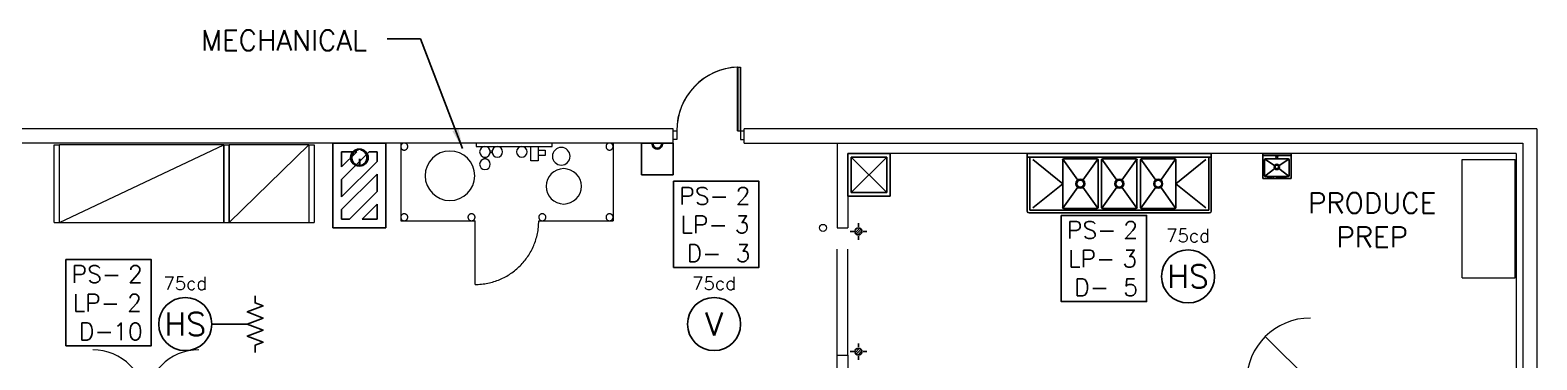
# Model space of a CAD drawing. Header units: inches. Extents: x 0 to 5040, y 0 to 3600.
# Drawn here: x 3717 to 4569, y 2233 to 2420 of the extents above; entities that cross this region are included whole.
import ezdxf
from ezdxf.enums import TextEntityAlignment as Align

# ---------------------------------------------------------------- set-up
doc = ezdxf.new("R2010")
doc.units = ezdxf.units.IN
doc.header["$LTSCALE"] = 240
doc.header["$MEASUREMENT"] = 0
for name, pattern in [('HIDDEN2', [0.1875, 0.125, -0.0625]), ('XFLOOR$0$base-fp$0$DASHDOT', [1, 0.5, -0.25, 0, -0.25]), ('XFLOOR$0$base-fp$0$HIDDEN', [0.375, 0.25, -0.125])]:
    doc.linetypes.add(name, pattern=pattern)
doc.layers.get('0').update_dxf_attribs({"linetype": 'CONTINUOUS'})
for name, color, linetype in [('A010-001$0$G-ANNO-SYMB', 3, 'CONTINUOUS'), ('LEADER', 4, 'CONTINUOUS'), ('NOTIFICATION', 6, 'CONTINUOUS')]:
    doc.layers.add(name, color=color, linetype=linetype)
for name, color, linetype, lineweight in [('XFLOOR$0$base-fp$0$A-CURB-INTR', 8, 'CONTINUOUS', 25), ('XFLOOR$0$base-fp$0$A-CURB-INTR_EXST', 8, 'CONTINUOUS', 18), ('XFLOOR$0$base-fp$0$A-DOOR-EXTR_EXST', 8, 'CONTINUOUS', 18), ('XFLOOR$0$base-fp$0$A-DOOR-INTR_EXST', 8, 'CONTINUOUS', 18), ('XFLOOR$0$base-fp$0$A-EQPM-INTR_EXST', 8, 'CONTINUOUS', 18), ('XFLOOR$0$base-fp$0$A-EQPM-INTR_TACTILE', 8, 'CONTINUOUS', 25), ('XFLOOR$0$base-fp$0$A-EQPM-RACK_EXST', 8, 'CONTINUOUS', 18), ('XFLOOR$0$base-fp$0$A-FLOR-PATT', 8, 'CONTINUOUS', 25), ('XFLOOR$0$base-fp$0$A-FLOR-PFIX', 8, 'CONTINUOUS', 25), ('XFLOOR$0$base-fp$0$A-FLOR-PFIX_EXST', 8, 'CONTINUOUS', 18), ('XFLOOR$0$base-fp$0$A-FNCE-INTR_EXST', 8, 'XFLOOR$0$base-fp$0$DASHDOT', 18), ('XFLOOR$0$base-fp$0$A-SOFF-INTR_EXST', 8, 'XFLOOR$0$base-fp$0$HIDDEN', 18), ('XFLOOR$0$base-fp$0$A-WALL-EXTR_EXST', 8, 'CONTINUOUS', 18), ('XFLOOR$0$base-fp$0$A-WALL-INTR_EXST', 8, 'CONTINUOUS', 18)]:
    doc.layers.add(name, color=color, linetype=linetype, lineweight=lineweight)
doc.styles.add('A010-001$0$SIMPLEX', font='simplex.shx')
doc.styles.add('NORMAL', font='romans.shx')
doc.styles.add('ROMANS', font='romans.shx', dxfattribs={"width": 0.9})
doc.styles.add('XFLOOR$0$base-fp$0$SIMPLEX', font='simplex.shx')
doc.dimstyles.new('A010-001$0$WDS-DIMSTYLE$7', dxfattribs={"dimscale": 120, "dimtxt": 0.09375, "dimasz": 0.09375, "dimexe": 0.09375, "dimexo": 0.0625, "dimgap": 0.09375, "dimtad": 1, "dimzin": 11, "dimdsep": 46, "dimtxsty": 'A010-001$0$SIMPLEX', "dimcen": 0, "dimdle": 0.09375, "dimclrd": 1, "dimclre": 1, "dimclrt": 256, "dimadec": 0, "dimazin": 0, "dimtfac": 1, "dimtmove": 0, "dimatfit": 3, "dimfxl": 1, "dimtolj": 1, "dimtzin": 2, "dimarcsym": 0})

# ---------------------------------------------------------------- blocks, each defined once
blk = doc.blocks.new('*U122')
for p, q in [((-3, 0), (-3, 44)), ((-3, 44), (0, 44)), ((0, 0), (0, 44)), ((93, 44), (0, 44)), ((0, 0), (93, 44)), ((93, 44), (93, 0)), ((93, 44), (96, 44)), ((96, 44), (96, 0)), ((-3, 0), (0, 0)), ((0, 0), (93, 0)), ((93, 0), (96, 0))]:
    blk.add_line(p, q)
blk = doc.blocks.new('XFLOOR$0$base-fp$0$30x48 Striping')
for p, q in [((0, 15), (48, 15)), ((0, -15), (0, 15)), ((5, 10), (10.46, 10)), ((5, 5.56), (5, 10)), ((30.46, -10), (10.46, 10)), ((17.54, 10), (27.44, 10)), ((37.54, -10), (17.54, 10)), ((43, -5.56), (27.44, 10)), ((34.51, 10), (43, 10)), ((43, 1.51), (34.51, 10)), ((43, 1.51), (43, 10)), ((48, -15), (48, 15)), ((0, 4.36), (0, 4.36)), ((20.56, -10), (5, 5.56)), ((5, -10), (5, -1.51)), ((13.49, -10), (5, -1.51)), ((43, -10), (43, -5.56)), ((0, -15), (48, -15)), ((5, -10), (13.49, -10)), ((20.56, -10), (30.46, -10)), ((37.54, -10), (43, -10))]:
    blk.add_line(p, q)
blk = doc.blocks.new('*U127')
for p, q in [((-3, 0), (-3, 44)), ((-3, 44), (0, 44)), ((0, 0), (0, 44)), ((45, 44), (0, 44)), ((0, 0), (45, 44)), ((45, 44), (45, 0)), ((45, 44), (48, 44)), ((48, 44), (48, 0)), ((-3, 0), (0, 0)), ((0, 0), (45, 0)), ((45, 0), (48, 0))]:
    blk.add_line(p, q)
blk = doc.blocks.new('XFLOOR$0$base-fp$0$TACTILE_SIGN')
at = {"layer": 'XFLOOR$0$base-fp$0$A-EQPM-INTR_TACTILE'}
h = blk.add_hatch(color=256, dxfattribs=at)
h.dxf.hatch_style = 1
edge = h.paths.add_edge_path()
edge.add_line((-5902.02, 3128.12), (-5896.02, 3128.12))
edge.add_arc((-5899.02, 3128.48), 3.02, 353.07224, 546.92776)
edge = h.paths.add_edge_path(flags=16)
edge.add_arc((-5899.02, 3128.6), 2.4, -0.07358, 180.07358, ccw=False)
edge.add_line((-5896.62, 3128.6), (-5901.43, 3128.6))
at = {"layer": 'XFLOOR$0$base-fp$0$A-EQPM-INTR_TACTILE', "color": 8, "linetype": 'XFLOOR$0$base-fp$0$HIDDEN'}
for p, q in [((-5908.02, 3128.12), (-5908.02, 3146.12)), ((-5908.02, 3146.12), (-5890.02, 3146.12)), ((-5890.02, 3146.12), (-5890.02, 3128.12)), ((-5908.02, 3128.12), (-5890.02, 3128.12))]:
    blk.add_line(p, q, dxfattribs=at)
at = {"layer": 'XFLOOR$0$base-fp$0$A-EQPM-INTR_TACTILE'}
for centre, radius, start, end in [((-5899.02, 3128.48), 3.02, 353.07224, 186.92776), ((-5899.02, 3128.6), 2.41, 356.46229, 183.53771)]:
    blk.add_arc(centre, radius, start, end, dxfattribs=at)
blk = doc.blocks.new('XFLOOR$0$base-fp$0$A-SS023_SS-3COMP-(3-N-2028-2D-20)-P')
for p, q in [((0, 0), (104, 0)), ((0, -32.5), (0, 0)), ((104, 0), (104, -32.5)), ((0, -2), (104, -2)), ((1.5, -32), (1.5, -2)), ((3.05, -3.26), (20, -17)), ((20, -30.38), (20, -3.62)), ((20.18, -3.18), (28.55, -14.96)), ((39.38, -3), (20.62, -3)), ((39.82, -3.18), (31.45, -14.96)), ((40, -30.38), (40, -3.62)), ((42, -30.38), (42, -3.62)), ((42.18, -3.18), (50.55, -14.96)), ((61.38, -3), (42.62, -3)), ((61.82, -3.18), (53.45, -14.96)), ((62, -30.38), (62, -3.62)), ((64, -30.38), (64, -3.62)), ((64.18, -3.18), (72.55, -14.96)), ((83.38, -3), (64.62, -3)), ((83.82, -3.18), (75.45, -14.96)), ((100.95, -3.26), (84, -17)), ((84, -30.38), (84, -3.62)), ((102.5, -2), (102.5, -32)), ((20, -17), (3.05, -30.74)), ((84, -17), (100.95, -30.74)), ((28.55, -19.04), (20.18, -30.82)), ((31.45, -19.04), (39.82, -30.82)), ((50.55, -19.04), (42.18, -30.82)), ((53.45, -19.04), (61.82, -30.82)), ((72.55, -19.04), (64.18, -30.82)), ((75.45, -19.04), (83.82, -30.82)), ((103, -33.5), (1, -33.5)), ((102.5, -32), (1.5, -32)), ((39.38, -31), (20.62, -31)), ((61.38, -31), (42.62, -31)), ((83.38, -31), (64.62, -31))]:
    blk.add_line(p, q)
for centre, radius in [((30, -17), 2.5), ((30, -17), 2), ((52, -17), 2.5), ((52, -17), 2), ((74, -17), 2.5), ((74, -17), 2)]:
    blk.add_circle(centre, radius)
for centre, radius, start, end in [((20.62, -3.62), 0.625, 90, 180), ((39.38, -3.62), 0.625, 0, 90), ((42.62, -3.62), 0.625, 90, 180), ((61.38, -3.62), 0.625, 0, 90), ((64.62, -3.62), 0.625, 90, 180), ((83.38, -3.62), 0.625, 0, 90), ((1, -32.5), 1, 180, 270), ((20.62, -30.38), 0.625, 180, 270), ((39.38, -30.38), 0.625, 270, 0), ((42.62, -30.38), 0.625, 180, 270), ((61.38, -30.38), 0.625, 270, 0), ((64.62, -30.38), 0.625, 180, 270), ((83.38, -30.38), 0.625, 270, 0), ((103, -32.5), 1, 270, 0)]:
    blk.add_arc(centre, radius, start, end)
blk = doc.blocks.new('XFLOOR$0$base-fp$0$A-SS004_SS-HS-(100519903)-P')
for p, q in [((0, 0), (16, 0)), ((0, -1), (16, -1)), ((1, -12.38), (1, -3.62)), ((1.18, -3.18), (6.73, -6.7)), ((6.82, -8.42), (1.18, -12.82)), ((1.62, -3), (14.38, -3)), ((9.18, -8.42), (14.82, -12.82)), ((14.82, -3.18), (9.27, -6.7)), ((15, -3.62), (15, -12.38)), ((16, -14), (0, -14)), ((1.62, -13), (14.38, -13))]:
    blk.add_line(p, q)
for points in [[(0, -14), (0, 0)], [(16, -14), (16, 0)]]:
    blk.add_lwpolyline(points)
for centre, radius in [((8, -7.5), 1.5), ((8, -7.5), 1), ((8, -2), 0.562)]:
    blk.add_circle(centre, radius)
for centre, start, end in [((1.62, -3.62), 90, 180), ((14.38, -3.62), 0, 90), ((1.62, -12.38), 180, 270), ((14.38, -12.38), 270, 0)]:
    blk.add_arc(centre, 0.625, start, end)
at = {"style": 'XFLOOR$0$base-fp$0$SIMPLEX', "width": 1.5, "flags": 8}
blk.add_attdef('SINKSTYLE', text='', height=0.875, dxfattribs=at).set_placement((8, -13.5), align=Align.MIDDLE_CENTER)
blk = doc.blocks.new('XFLOOR$0$base-fp$0$Interior bollard')
at = {"linetype": 'ByBlock'}
h = blk.add_hatch(dxfattribs=at)
h.set_pattern_fill('ANSI31', color=256, scale=8, style=0)
h.set_pattern_definition([(45, (4286.6596, -1979.3509), (-0.70710678, 0.70710678), [])])
edge = h.paths.add_edge_path()
edge.add_arc((0, 0), 2, 0, 360)
for p, q in [((-2.67, 0), (-4.67, 0)), ((0, 2.67), (0, 4.67)), ((2.67, 0), (4.67, 0)), ((0, -2.67), (0, -4.67))]:
    blk.add_line(p, q, dxfattribs=at)
blk.add_circle((0, 0), 2, dxfattribs=at)
blk = doc.blocks.new('XFLOOR')
at = {"layer": 'XFLOOR$0$base-fp$0$A-CURB-INTR_EXST', "color": 8}
blk.add_circle((2501.65, 2246.21), 2, dxfattribs=at)
at = {"layer": 'XFLOOR$0$base-fp$0$A-DOOR-EXTR_EXST', "color": 8}
for p, q in [((2453.52, 2337.21), (2453.52, 2301.21)), ((2453.52, 2337.21), (2455.02, 2337.21)), ((2455.02, 2301.21), (2455.02, 2337.21)), ((2453.52, 2301.21), (2455.02, 2301.21))]:
    blk.add_line(p, q, dxfattribs=at)
blk.add_arc((2455.08, 2301.19), 36.06, 92.47984, 179.95791, dxfattribs=at)
at = {"layer": 'XFLOOR$0$base-fp$0$A-DOOR-INTR_EXST', "color": 8}
for p, q in [((2453.27, 2337.21), (2455.02, 2337.21)), ((2453.27, 2301.21), (2453.27, 2337.21)), ((2455.02, 2337.21), (2455.02, 2301.21)), ((2417.02, 2301.21), (2419.02, 2301.21)), ((2419.02, 2301.21), (2419.02, 2296.21)), ((2453.27, 2301.21), (2455.02, 2301.21)), ((2455.02, 2301.21), (2455.02, 2296.21)), ((2455.02, 2301.21), (2457.02, 2301.21)), ((2419.02, 2296.21), (2417.02, 2296.21)), ((2455.02, 2296.21), (2457.02, 2296.21)), ((2777.02, 2159.21), (2751.57, 2184.67))]:
    blk.add_line(p, q, dxfattribs=at)
for centre, radius, start, end in [((2455.02, 2301.25), 36, 92.78627, 180.06773), ((2777.02, 2159.21), 36, 90.00416, 179.99584), ((2089.03, 2147.22), 29.99, 359.9893, 90.0107), ((2149.02, 2147.21), 30, 90.00204, 179.99796)]:
    blk.add_arc(centre, radius, start, end, dxfattribs=at)
at = {"layer": 'XFLOOR$0$base-fp$0$A-EQPM-INTR_EXST', "color": 8}
for p, q in [((2348.62, 2294.21), (2305.62, 2294.21)), ((2305.62, 2294.21), (2305.62, 2292.21)), ((2305.62, 2292.21), (2348.62, 2292.21)), ((2336.62, 2284.21), (2336.62, 2292.21)), ((2340.62, 2292.21), (2340.62, 2284.21)), ((2348.62, 2292.21), (2348.62, 2294.21)), ((2310.12, 2286.21), (2311.12, 2286.21)), ((2310.12, 2285.21), (2310.12, 2286.21)), ((2311.12, 2285.21), (2310.12, 2285.21)), ((2311.12, 2286.21), (2311.12, 2285.21)), ((2313.62, 2289.71), (2314.62, 2289.71)), ((2313.62, 2288.71), (2313.62, 2289.71)), ((2314.62, 2288.71), (2313.62, 2288.71)), ((2314.62, 2289.71), (2314.62, 2288.71)), ((2340.62, 2284.21), (2336.62, 2284.21)), ((2340.62, 2290.21), (2344.62, 2290.21)), ((2344.62, 2287.21), (2340.62, 2287.21)), ((2344.62, 2290.21), (2344.62, 2287.21)), ((2892.4, 2288.21), (2796.4, 2288.21)), ((2862.8, 2217.88), (2862.8, 2284.88)), ((2862.8, 2284.88), (2892.8, 2284.88)), ((2892.8, 2217.88), (2892.8, 2284.88)), ((2862.8, 2217.88), (2892.8, 2217.88))]:
    blk.add_line(p, q, dxfattribs=at)
at = {"layer": 'XFLOOR$0$base-fp$0$A-EQPM-INTR_EXST', "color": 8, "extrusion": (0, 0, -1)}
for centre, radius in [((-2310.62, 2289.21), 3), ((-2317.62, 2289.21), 3), ((-2331.49, 2289.21), 3), ((-2353.77, 2286.71), 5), ((-2290.82, 2275.69), 14), ((-2310.62, 2282.21), 3), ((-2355.14, 2269.72), 10)]:
    blk.add_circle(centre, radius, dxfattribs=at)
at = {"layer": 'XFLOOR$0$base-fp$0$A-FLOR-PFIX', "color": 8}
for p, q in [((2539.65, 2288.21), (2515.65, 2288.21)), ((2515.65, 2264.21), (2515.65, 2288.21)), ((2517.65, 2266.21), (2537.65, 2286.21)), ((2537.65, 2266.21), (2517.65, 2286.21)), ((2517.65, 2286.21), (2517.65, 2266.21)), ((2537.65, 2286.21), (2517.65, 2286.21)), ((2537.65, 2266.21), (2537.65, 2286.21)), ((2539.65, 2264.21), (2539.65, 2288.21)), ((2517.65, 2266.21), (2537.65, 2266.21)), ((2515.65, 2264.21), (2539.65, 2264.21))]:
    blk.add_line(p, q, dxfattribs=at)
at = {"layer": 'XFLOOR$0$base-fp$0$A-FLOR-PFIX_EXST', "color": 8}
blk.add_line((2617.07, 2288.21), (2721.07, 2288.21), dxfattribs=at)
for points in [[(2238.9, 2281.78, 0), (2238.9, 2281.28, 0)], [(2238.9, 2281.78, 0), (2239.37, 2281.78, 0)], [(2239.4, 2282.28, 0), (2239.4, 2281.81, 0)], [(2239.4, 2282.28, 0), (2239.9, 2282.28, 0)], [(2239.46, 2285.37, 0), (2239.46, 2282.28, 0)], [(2239.84, 2285.37, 0), (2239.84, 2282.28, 0)], [(2239.9, 2282.28, 0), (2239.9, 2281.81, 0)], [(2239.93, 2281.78, 0), (2240.4, 2281.78, 0)], [(2240.4, 2281.78, 0), (2240.4, 2281.28, 0)], [(2238.9, 2281.28, 0), (2240.4, 2281.28, 0)]]:
    blk.add_polyline3d(points, dxfattribs=at)
for centre, radius in [((2239.65, 2285.96), 5), ((2239.65, 2285.96), 4.84), ((2235.8, 2283.74), 0.023), ((2236.51, 2282.82), 0.023), ((2237.43, 2282.12), 0.023), ((2241.87, 2282.12), 0.023), ((2242.79, 2282.82), 0.023), ((2243.49, 2283.74), 0.023), ((2238.5, 2281.67), 0.023), ((2240.8, 2281.67), 0.023)]:
    blk.add_circle(centre, radius, dxfattribs=at)
for centre, radius, start, end in [((2239.65, 2285.96), 4.69, 100.18481, 259.81519), ((2239.65, 2285.96), 4.69, 280.18481, 79.81519), ((2239.65, 2285.96), 4.31, 100.18481, 259.81519), ((2239.37, 2281.81), 0.03, 269.99996, 0.00004), ((2239.93, 2281.81), 0.03, 179.99996, 270.00004), ((2239.65, 2285.96), 4.31, 280.18481, 79.81519), ((2238.92, 2281.9), 0.562, 259.81705, 270.00189), ((2238.92, 2281.9), 0.187, 259.82226, 270.00709), ((2240.38, 2281.9), 0.187, 269.99291, 280.17774), ((2240.38, 2281.9), 0.562, 269.99811, 280.18295)]:
    blk.add_arc(centre, radius, start, end, dxfattribs=at)
at = {"layer": 'XFLOOR$0$base-fp$0$A-FNCE-INTR_EXST', "color": 8}
for p, q in [((2263.03, 2294.21), (2263.03, 2250.21)), ((2383.03, 2294.21), (2383.03, 2250.21)), ((2263.03, 2250.21), (2305.03, 2250.21)), ((2305.03, 2214.21), (2305.03, 2250.21)), ((2341.03, 2250.21), (2383.03, 2250.21))]:
    blk.add_line(p, q, dxfattribs=at)
at = {"layer": 'XFLOOR$0$base-fp$0$A-FNCE-INTR_EXST', "color": 8, "extrusion": (0, 0, -1)}
for centre in [(-2265.03, 2292.21), (-2381.03, 2292.21), (-2265.03, 2252.21), (-2303.03, 2252.21), (-2343.03, 2252.21), (-2381.03, 2252.21)]:
    blk.add_circle(centre, 2, dxfattribs=at)
at = {"layer": 'XFLOOR$0$base-fp$0$A-FNCE-INTR_EXST', "color": 8}
blk.add_arc((2305.02, 2250.21), 36, 270.00416, 359.99584, dxfattribs=at)
at = {"layer": 'XFLOOR$0$base-fp$0$A-SOFF-INTR_EXST', "color": 8}
for p, q in [((2509.65, 2174.21), (2509.65, 2246.21)), ((2515.65, 2174.21), (2515.65, 2246.21))]:
    blk.add_line(p, q, dxfattribs=at)
at = {"layer": 'XFLOOR$0$base-fp$0$A-WALL-EXTR_EXST', "color": 8}
for p, q in [((2417.02, 2302.21), (1769.02, 2302.21)), ((2417.02, 2294.21), (2417.02, 2302.21)), ((2457.02, 2294.21), (2457.02, 2302.21)), ((2905.02, 2302.21), (2457.02, 2302.21)), ((2904.97, 2302.21), (2904.97, 374.21)), ((2417.02, 2294.21), (1769.02, 2294.21)), ((2457.02, 2294.21), (2897.02, 2294.21)), ((2897.02, 2294.21), (2897.02, 382.21))]:
    blk.add_line(p, q, dxfattribs=at)
at = {"layer": 'XFLOOR$0$base-fp$0$A-WALL-INTR_EXST', "color": 8}
for p, q in [((2509.65, 2294.21), (2509.65, 2246.21)), ((2515.65, 2288.21), (2515.65, 2246.21)), ((2893.4, 2288.21), (2515.65, 2288.21)), ((2893.4, 2288.21), (2893.4, 2162.21)), ((2509.65, 2246.21), (2515.65, 2246.21)), ((2509.65, 2174.21), (2515.65, 2174.21)), ((2509.65, 2162.21), (2509.65, 2174.21)), ((2515.65, 2174.21), (2515.65, 2162.21))]:
    blk.add_line(p, q, dxfattribs=at)
at = {"layer": 'XFLOOR$0$base-fp$0$A-CURB-INTR', "color": 8, "xscale": -1, "rotation": 270}
for p in [(2521.65, 2244.21), (2521.65, 2176.21)]:
    blk.add_blockref('XFLOOR$0$base-fp$0$Interior bollard', p, dxfattribs=at)
at = {"layer": 'XFLOOR$0$base-fp$0$A-EQPM-INTR_TACTILE', "color": 8, "rotation": 180}
blk.add_blockref('XFLOOR$0$base-fp$0$TACTILE_SIGN', (-3491, 5422.33), dxfattribs=at)
at = {"layer": 'XFLOOR$0$base-fp$0$A-EQPM-RACK_EXST', "color": 8}
for name, p in [('*U122', (2070.15, 2249.21)), ('*U127', (2166.15, 2249.21))]:
    blk.add_blockref(name, p, dxfattribs=at)
at = {"layer": 'XFLOOR$0$base-fp$0$A-FLOR-PATT', "color": 8, "rotation": 269.9999999999999}
blk.add_blockref('XFLOOR$0$base-fp$0$30x48 Striping', (2239.65, 2294.21), dxfattribs=at)
at = {"layer": 'XFLOOR$0$base-fp$0$A-FLOR-PFIX', "color": 8}
blk.add_blockref('XFLOOR$0$base-fp$0$A-SS023_SS-3COMP-(3-N-2028-2D-20)-P', (2617.07, 2288.21), dxfattribs=at)
ref = blk.add_blockref('XFLOOR$0$base-fp$0$A-SS004_SS-HS-(100519903)-P', (2750.09, 2288.21), dxfattribs=at)
ref.add_attrib('SINKSTYLE', 'WALL MOUNT', dxfattribs={"layer": '0', "height": 0.875, "style": 'XFLOOR$0$base-fp$0$SIMPLEX', "width": 1.5}).set_placement((2758.09, 2274.71), align=Align.MIDDLE_CENTER)
blk = doc.blocks.new('PC2R')
at = {"layer": 'NOTIFICATION'}
blk.add_circle((0, 0), 0.125, dxfattribs=at)
at = {"layer": 'NOTIFICATION', "color": 2, "style": 'ROMANS'}
blk.add_text('HS', height=0.10938, dxfattribs=at).set_placement((0, 0), align=Align.MIDDLE)
blk.add_attdef('115CD', text='', height=0.0625, dxfattribs=at).set_placement((0, 0.1609), align=Align.CENTER)
blk = doc.blocks.new('SCR')
at = {"layer": 'NOTIFICATION'}
blk.add_circle((0, 0), 0.125, dxfattribs=at)
at = {"layer": 'NOTIFICATION', "color": 2, "style": 'ROMANS'}
blk.add_text('V', height=0.1094, dxfattribs=at).set_placement((0, 0), align=Align.MIDDLE)
blk.add_attdef('115CD', text='', height=0.0625, dxfattribs=at).set_placement((0, 0.1609), align=Align.CENTER)
blk = doc.blocks.new('A$C5E320BCF')
at = {"layer": 'NOTIFICATION'}
blk.add_lwpolyline([(0, 0.4062), (0.4024, 0.4062), (0.4024, 0), (0, 0)], close=True, dxfattribs=at)
at = {"layer": 'NOTIFICATION', "color": 2, "insert": (0.1437, 0.2022), "char_height": 0.08097, "width": 0.676855, "attachment_point": 5, "style": 'NORMAL'}
blk.add_mtext('PS-\\PLP-\\PD-', dxfattribs=at)
at = {"layer": 'NOTIFICATION', "color": 2, "style": 'NORMAL', "flags": 4}
for tag, p in [('PS', (0.2955, 0.3371)), ('LP', (0.2955, 0.2022)), ('D', (0.2955, 0.0672))]:
    blk.add_attdef(tag, text='', height=0.081, dxfattribs=at).set_placement(p, align=Align.MIDDLE_LEFT)
blk = doc.blocks.new('A$C37132997')
at = {"layer": 'NOTIFICATION', "color": 3, "linetype": 'HIDDEN2'}
blk.add_line((0.284, 0), (0.1171, 0), dxfattribs=at)
at = {"layer": 'NOTIFICATION', "color": 3}
blk.add_lwpolyline([(0.3211, 0.1336), (0.3211, 0.0996), (0.3583, 0.0854), (0.284, 0.0569), (0.3583, 0.0285), (0.284, 0), (0.3583, -0.0285), (0.284, -0.0569), (0.3583, -0.0854), (0.3211, -0.0996), (0.3211, -0.1336)], dxfattribs=at)

msp = doc.modelspace()

# ---------------------------------------------------------------- block references
at = {"layer": 'LEADER'}
msp.add_blockref('XFLOOR', (1663.69, 61.54), dxfattribs=at)
at = {"layer": 'NOTIFICATION'}
ref = msp.add_blockref('A$C5E320BCF', (4080.87, 2285.37), dxfattribs=dict(at, xscale=120, yscale=120, zscale=120))
ref.add_attrib('PS', '2', dxfattribs={"color": 2, "height": 9.72, "style": 'NORMAL', "flags": 4}).set_placement((4115.97, 2325.83), align=Align.MIDDLE_LEFT)
ref.add_attrib('LP', '3', dxfattribs={"color": 2, "height": 9.72, "style": 'NORMAL', "flags": 4}).set_placement((4115.48, 2309.63), align=Align.MIDDLE_LEFT)
ref.add_attrib('D', '3', dxfattribs={"color": 2, "height": 9.72, "style": 'NORMAL', "flags": 4}).set_placement((4115.97, 2293.43), align=Align.MIDDLE_LEFT)
ref = msp.add_blockref('A$C5E320BCF', (4299.91, 2266.07), dxfattribs=dict(at, xscale=120, yscale=120, zscale=120))
ref.add_attrib('PS', '2', dxfattribs={"color": 2, "height": 9.72, "style": 'NORMAL', "flags": 4}).set_placement((4335.01, 2306.52), align=Align.MIDDLE_LEFT)
ref.add_attrib('LP', '3', dxfattribs={"color": 2, "height": 9.72, "style": 'NORMAL', "flags": 4}).set_placement((4334.53, 2290.33), align=Align.MIDDLE_LEFT)
ref.add_attrib('D', '5', dxfattribs={"color": 2, "height": 9.72, "style": 'NORMAL', "flags": 4}).set_placement((4335.01, 2274.13), align=Align.MIDDLE_LEFT)
at = {"layer": 'NOTIFICATION', "xscale": 120, "yscale": 120, "zscale": 120}
for p in [(4371.59, 2280.31), (3804.98, 2253.33)]:
    msp.add_blockref('PC2R', p, dxfattribs=at).add_auto_attribs({'115CD': '75cd'})
at = {"layer": 'NOTIFICATION'}
ref = msp.add_blockref('A$C5E320BCF', (3737.49, 2241.09), dxfattribs=dict(at, xscale=120, yscale=120, zscale=120))
ref.add_attrib('PS', '2', dxfattribs={"color": 2, "height": 9.72, "style": 'NORMAL', "flags": 4}).set_placement((3772.59, 2281.54), align=Align.MIDDLE_LEFT)
ref.add_attrib('LP', '2', dxfattribs={"color": 2, "height": 9.72, "style": 'NORMAL', "flags": 4}).set_placement((3772.1, 2265.35), align=Align.MIDDLE_LEFT)
ref.add_attrib('D', '10', dxfattribs={"color": 2, "height": 9.716, "style": 'NORMAL', "flags": 4}).set_placement((3772.59, 2249.15), align=Align.MIDDLE_CENTER)
ref = msp.add_blockref('SCR', (4103.77, 2253.33), dxfattribs=dict(at, xscale=-120, yscale=120, zscale=120))
ref.add_attrib('115CD', '75cd', dxfattribs={"color": 2, "height": 7.5, "style": 'ROMANS'}).set_placement((4103.77, 2272.64), align=Align.CENTER)
at = {"layer": 'NOTIFICATION', "xscale": 120, "yscale": 120, "zscale": 120}
msp.add_blockref('A$C37132997', (3805.93, 2253.33), dxfattribs=at)

# ---------------------------------------------------------------- texts
at = {"layer": 'A010-001$0$G-ANNO-SYMB', "char_height": 11.5, "width": 178.1157, "attachment_point": 2, "style": 'A010-001$0$SIMPLEX'}
for s, insert in [('MECHANICAL', (3860.78, 2419.66)), ('PRODUCE\\PPREP', (4475.64, 2327.5))]:
    msp.add_mtext(s, dxfattribs=dict(at, insert=insert))

# ---------------------------------------------------------------- leaders
at = {"layer": 'A010-001$0$G-ANNO-SYMB'}
msp.add_leader([(3961.7, 2352.59), (3937.9, 2414.76), (3919.15, 2414.76)], dimstyle='A010-001$0$WDS-DIMSTYLE$7', override={"dimgap": 0.09375, "dimtad": 0}, dxfattribs=at)

doc.saveas('drawing.dxf')
